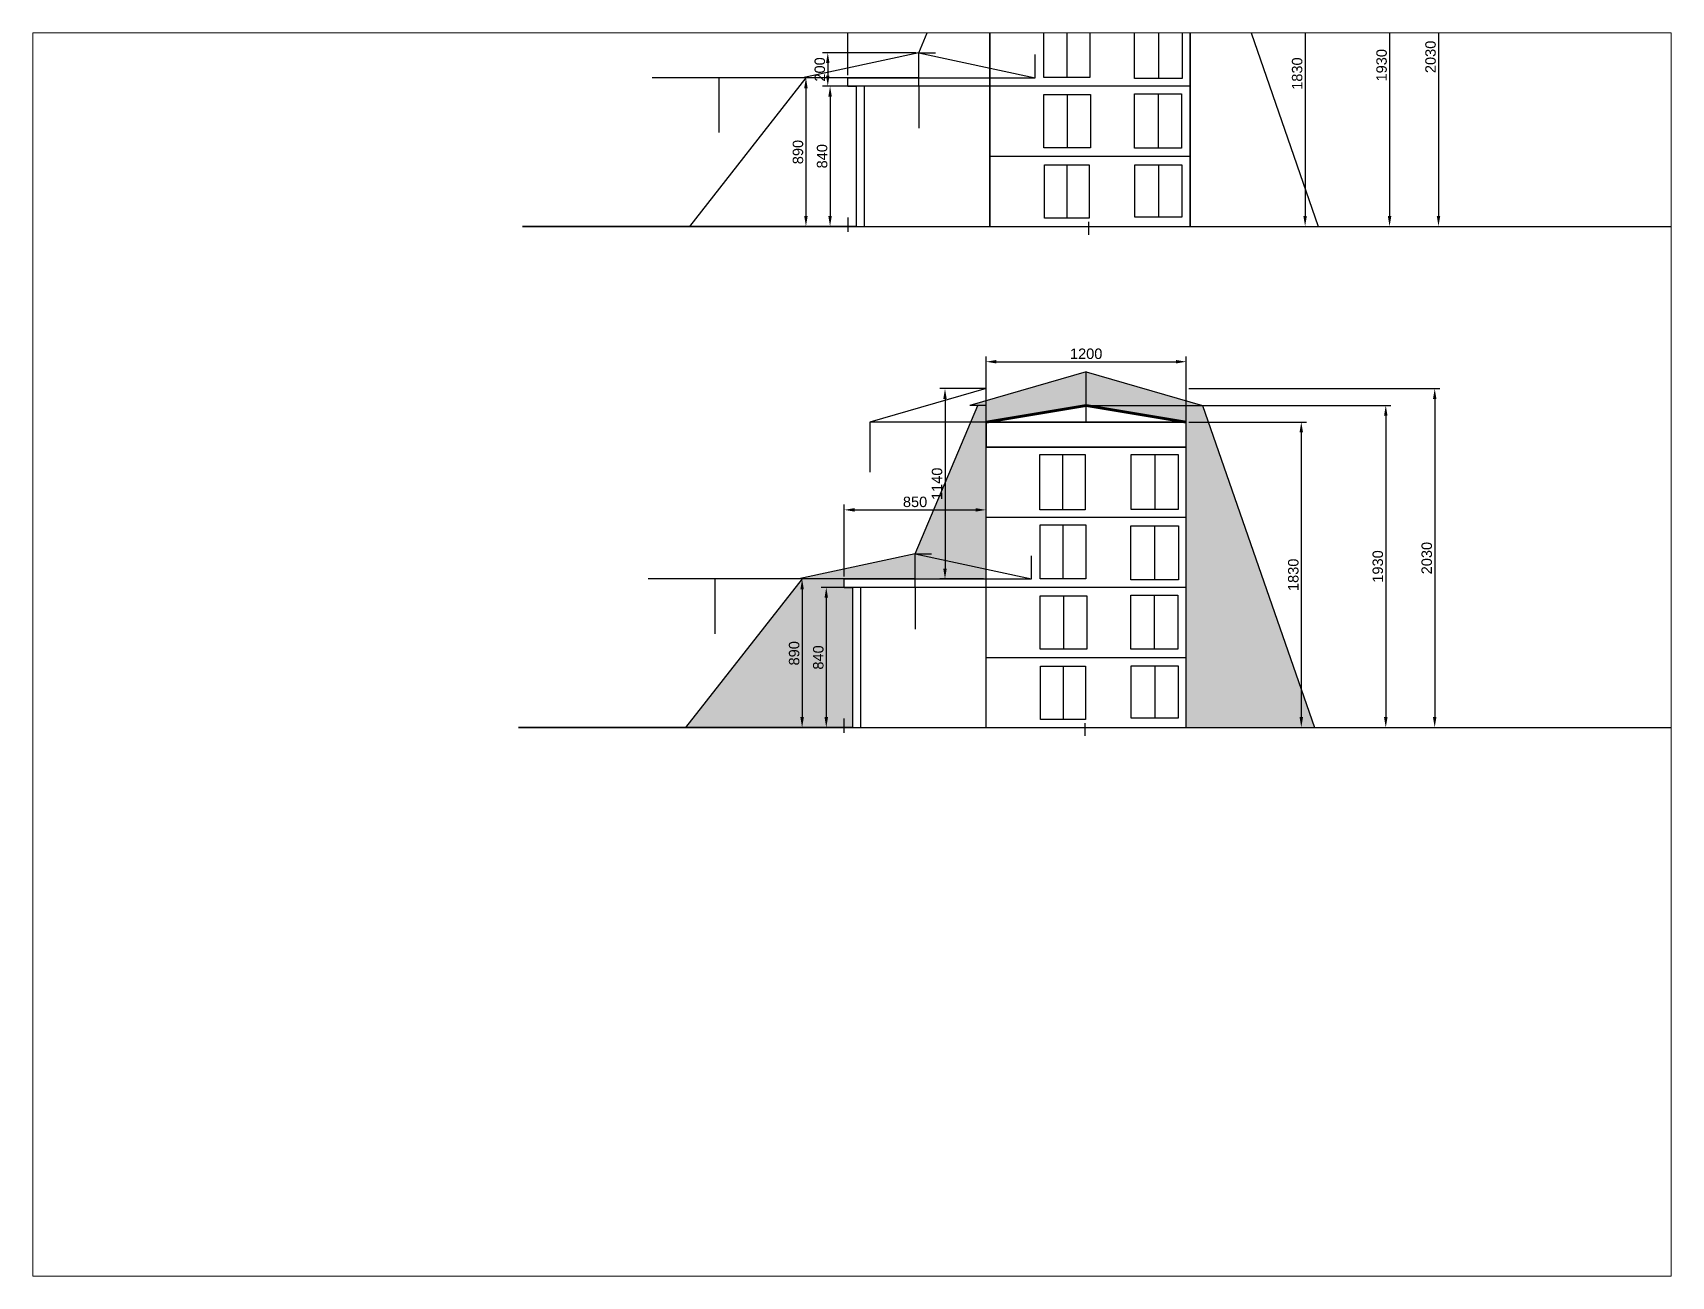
# Paper-space layout 'Layout1' of a CAD drawing. Header units: millimetres. Extents: x 26 to 231, y 20 to 176.
# The model-space entities are those that its viewports show. They can reach past a viewport. Long polylines and large blocks are cut down to what shows.
import ezdxf

# ---------------------------------------------------------------- set-up
doc = ezdxf.new("R2010")
doc.units = ezdxf.units.MM
doc.styles.get("Standard").update_dxf_attribs({"font": 'arial.ttf'})
doc.dimstyles.new('ISO-25', dxfattribs={"dimscale": 25, "dimtxt": 2.5, "dimasz": 2.5, "dimexe": 1.25, "dimexo": 0.625, "dimtad": 1, "dimtxsty": 'Standard', "dimcen": 2.5, "dimadec": 0, "dimazin": 0, "dimtfac": 1, "dimtmove": 0, "dimatfit": 2, "dimfxl": 1, "dimarcsym": 0})

# ---------------------------------------------------------------- blocks, each defined once
blk = doc.blocks.new('*D23')
at = {"color": 0, "lineweight": -2, "transparency": 16777216}
for p, q in [((4371.2, 8097.4), (5075.5, 8097.4)), ((5044.3, 8034.9), (5044.3, 6329.9)), ((4371.2, 6267.4), (5075.5, 6267.4))]:
    blk.add_line(p, q, dxfattribs=at)
at = {"color": 0, "transparency": 16777216}
for points in [[(5033.8, 8034.9), (5054.7, 8034.9), (5044.3, 8097.4)], [(5033.8, 6329.9), (5054.7, 6329.9), (5044.3, 6267.4)]]:
    blk.add_solid(points, dxfattribs=at)
at = {"layer": 'Defpoints', "color": 0, "transparency": 16777216}
for p in [(4355.5, 8097.4), (4355.5, 6267.4), (5044.3, 6267.4)]:
    blk.add_point(p, dxfattribs=at)
at = {"color": 0, "transparency": 16777216, "insert": (4996.7, 7182.4), "char_height": 62.5, "attachment_point": 5, "rotation": 90}
blk.add_mtext('1830', dxfattribs=at)
blk = doc.blocks.new('*D25')
at = {"color": 0, "lineweight": -2, "transparency": 16777216}
for p, q in [((2305.5, 7173.1), (2305.5, 7602.7)), ((2368, 7571.4), (3093, 7571.4)), ((3155.5, 7173.1), (3155.5, 7602.7))]:
    blk.add_line(p, q, dxfattribs=at)
at = {"color": 0, "transparency": 16777216}
for points in [[(2368, 7581.8), (2368, 7561), (2305.5, 7571.4)], [(3093, 7581.8), (3093, 7561), (3155.5, 7571.4)]]:
    blk.add_solid(points, dxfattribs=at)
at = {"layer": 'Defpoints', "color": 0, "transparency": 16777216}
for p in [(3155.5, 7571.4), (2305.5, 7157.4), (3155.5, 7157.4)]:
    blk.add_point(p, dxfattribs=at)
at = {"color": 0, "transparency": 16777216, "insert": (2730.5, 7618.9), "char_height": 62.5, "attachment_point": 5}
blk.add_mtext('850', dxfattribs=at)
blk = doc.blocks.new('*D26')
at = {"color": 0, "lineweight": -2, "transparency": 16777216}
for p, q in [((2289.9, 7157.4), (2022.6, 7157.4)), ((2053.9, 7094.9), (2053.9, 6329.9)), ((2289, 6267.4), (2022.6, 6267.4))]:
    blk.add_line(p, q, dxfattribs=at)
at = {"color": 0, "transparency": 16777216}
for points in [[(2043.4, 7094.9), (2064.3, 7094.9), (2053.9, 7157.4)], [(2043.4, 6329.9), (2064.3, 6329.9), (2053.9, 6267.4)]]:
    blk.add_solid(points, dxfattribs=at)
at = {"layer": 'Defpoints', "color": 0, "transparency": 16777216}
for p in [(2305.5, 7157.4), (2053.9, 6267.4), (2304.6, 6267.4)]:
    blk.add_point(p, dxfattribs=at)
at = {"color": 0, "transparency": 16777216, "insert": (2006.3, 6712.4), "char_height": 62.5, "attachment_point": 5, "rotation": 90}
blk.add_mtext('890', dxfattribs=at)
blk = doc.blocks.new('*D27')
at = {"color": 0, "lineweight": -2, "transparency": 16777216}
for p, q in [((2339.9, 7107.4), (2167.3, 7107.4)), ((2198.5, 7044.9), (2198.5, 6329.9)), ((2339.9, 6267.4), (2167.3, 6267.4))]:
    blk.add_line(p, q, dxfattribs=at)
at = {"color": 0, "transparency": 16777216}
for points in [[(2188.1, 7044.9), (2208.9, 7044.9), (2198.5, 7107.4)], [(2188.1, 6329.9), (2208.9, 6329.9), (2198.5, 6267.4)]]:
    blk.add_solid(points, dxfattribs=at)
at = {"layer": 'Defpoints', "color": 0, "transparency": 16777216}
for p in [(2355.5, 7107.4), (2198.5, 6267.4), (2355.5, 6267.4)]:
    blk.add_point(p, dxfattribs=at)
at = {"color": 0, "transparency": 16777216, "insert": (2151, 6687.4), "char_height": 62.5, "attachment_point": 5, "rotation": 90}
blk.add_mtext('840', dxfattribs=at)
blk = doc.blocks.new('*D28')
at = {"color": 0, "lineweight": -2, "transparency": 16777216}
for p, q in [((3771.2, 8197.4), (5581.5, 8197.4)), ((5550.3, 8134.9), (5550.3, 6329.9)), ((3765, 6267.4), (5581.5, 6267.4))]:
    blk.add_line(p, q, dxfattribs=at)
at = {"color": 0, "transparency": 16777216}
for points in [[(5539.9, 8134.9), (5560.7, 8134.9), (5550.3, 8197.4)], [(5539.9, 6329.9), (5560.7, 6329.9), (5550.3, 6267.4)]]:
    blk.add_solid(points, dxfattribs=at)
at = {"layer": 'Defpoints', "color": 0, "transparency": 16777216}
for p in [(3755.5, 8197.4), (3749.3, 6267.4), (5550.3, 6267.4)]:
    blk.add_point(p, dxfattribs=at)
at = {"color": 0, "transparency": 16777216, "insert": (5502.7, 7232.4), "char_height": 62.5, "attachment_point": 5, "rotation": 90}
blk.add_mtext('1930', dxfattribs=at)
blk = doc.blocks.new('*D22')
at = {"color": 0, "lineweight": -2, "transparency": 16777216}
for p, q in [((4371.2, 8297.4), (5874.7, 8297.4)), ((5843.4, 8234.9), (5843.4, 6329.9)), ((4371.2, 6267.4), (5874.7, 6267.4))]:
    blk.add_line(p, q, dxfattribs=at)
at = {"color": 0, "transparency": 16777216}
for points in [[(5833, 8234.9), (5853.9, 8234.9), (5843.4, 8297.4)], [(5833, 6329.9), (5853.9, 6329.9), (5843.4, 6267.4)]]:
    blk.add_solid(points, dxfattribs=at)
at = {"layer": 'Defpoints', "color": 0, "transparency": 16777216}
for p in [(4355.5, 8297.4), (4355.5, 6267.4), (5843.4, 6267.4)]:
    blk.add_point(p, dxfattribs=at)
at = {"color": 0, "transparency": 16777216, "insert": (5795.9, 7282.4), "char_height": 62.5, "attachment_point": 5, "rotation": 90}
blk.add_mtext('2030', dxfattribs=at)
blk = doc.blocks.new('*D39')
at = {"color": 0, "lineweight": -2, "transparency": 16777216}
for p, q in [((4348.3, 5095.4), (5052.7, 5095.4)), ((5021.4, 5032.9), (5021.4, 3327.9)), ((4348.3, 3265.4), (5052.7, 3265.4))]:
    blk.add_line(p, q, dxfattribs=at)
at = {"color": 0, "transparency": 16777216}
for points in [[(5011, 5032.9), (5031.9, 5032.9), (5021.4, 5095.4)], [(5011, 3327.9), (5031.9, 3327.9), (5021.4, 3265.4)]]:
    blk.add_solid(points, dxfattribs=at)
at = {"layer": 'Defpoints', "color": 0, "transparency": 16777216}
for p in [(4332.7, 5095.4), (4332.7, 3265.4), (5021.4, 3265.4)]:
    blk.add_point(p, dxfattribs=at)
at = {"color": 0, "transparency": 16777216, "insert": (4973.9, 4180.4), "char_height": 62.5, "attachment_point": 5, "rotation": 90}
blk.add_mtext('1830', dxfattribs=at)
blk = doc.blocks.new('*D40')
at = {"color": 0, "lineweight": -2, "transparency": 16777216}
for p, q in [((3132.7, 5111), (3132.7, 5487.8)), ((3195.2, 5456.6), (4270.2, 5456.6)), ((4332.7, 5111), (4332.7, 5487.8))]:
    blk.add_line(p, q, dxfattribs=at)
at = {"color": 0, "transparency": 16777216}
for points in [[(3195.2, 5467), (3195.2, 5446.2), (3132.7, 5456.6)], [(4270.2, 5467), (4270.2, 5446.2), (4332.7, 5456.6)]]:
    blk.add_solid(points, dxfattribs=at)
at = {"layer": 'Defpoints', "color": 0, "transparency": 16777216}
for p in [(4332.7, 5456.6), (3132.7, 5095.4), (4332.7, 5095.4)]:
    blk.add_point(p, dxfattribs=at)
at = {"color": 0, "transparency": 16777216, "insert": (3732.7, 5504.1), "char_height": 62.5, "attachment_point": 5}
blk.add_mtext('1200', dxfattribs=at)
blk = doc.blocks.new('*D41')
at = {"color": 0, "lineweight": -2, "transparency": 16777216}
for p, q in [((2282.7, 4171), (2282.7, 4600.6)), ((2345.2, 4569.4), (3070.2, 4569.4)), ((3132.7, 4171), (3132.7, 4600.6))]:
    blk.add_line(p, q, dxfattribs=at)
at = {"color": 0, "transparency": 16777216}
for points in [[(2345.2, 4579.8), (2345.2, 4558.9), (2282.7, 4569.4)], [(3070.2, 4579.8), (3070.2, 4558.9), (3132.7, 4569.4)]]:
    blk.add_solid(points, dxfattribs=at)
at = {"layer": 'Defpoints', "color": 0, "transparency": 16777216}
for p in [(3132.7, 4569.4), (2282.7, 4155.4), (3132.7, 4155.4)]:
    blk.add_point(p, dxfattribs=at)
at = {"color": 0, "transparency": 16777216, "insert": (2707.7, 4616.9), "char_height": 62.5, "attachment_point": 5}
blk.add_mtext('850', dxfattribs=at)
blk = doc.blocks.new('*D42')
at = {"color": 0, "lineweight": -2, "transparency": 16777216}
for p, q in [((2267.1, 4155.4), (1999.8, 4155.4)), ((2031, 4092.9), (2031, 3327.9)), ((2266.1, 3265.4), (1999.8, 3265.4))]:
    blk.add_line(p, q, dxfattribs=at)
at = {"color": 0, "transparency": 16777216}
for points in [[(2020.6, 4092.9), (2041.4, 4092.9), (2031, 4155.4)], [(2020.6, 3327.9), (2041.4, 3327.9), (2031, 3265.4)]]:
    blk.add_solid(points, dxfattribs=at)
at = {"layer": 'Defpoints', "color": 0, "transparency": 16777216}
for p in [(2282.7, 4155.4), (2031, 3265.4), (2281.8, 3265.4)]:
    blk.add_point(p, dxfattribs=at)
at = {"color": 0, "transparency": 16777216, "insert": (1983.5, 3710.4), "char_height": 62.5, "attachment_point": 5, "rotation": 90}
blk.add_mtext('890', dxfattribs=at)
blk = doc.blocks.new('*D43')
at = {"color": 0, "lineweight": -2, "transparency": 16777216}
for p, q in [((2317.1, 4105.4), (2144.4, 4105.4)), ((2175.7, 4042.9), (2175.7, 3327.9)), ((2317.1, 3265.4), (2144.4, 3265.4))]:
    blk.add_line(p, q, dxfattribs=at)
at = {"color": 0, "transparency": 16777216}
for points in [[(2165.3, 4042.9), (2186.1, 4042.9), (2175.7, 4105.4)], [(2165.3, 3327.9), (2186.1, 3327.9), (2175.7, 3265.4)]]:
    blk.add_solid(points, dxfattribs=at)
at = {"layer": 'Defpoints', "color": 0, "transparency": 16777216}
for p in [(2332.7, 4105.4), (2175.7, 3265.4), (2332.7, 3265.4)]:
    blk.add_point(p, dxfattribs=at)
at = {"color": 0, "transparency": 16777216, "insert": (2128.2, 3685.4), "char_height": 62.5, "attachment_point": 5, "rotation": 90}
blk.add_mtext('840', dxfattribs=at)
blk = doc.blocks.new('*D44')
at = {"color": 0, "lineweight": -2, "transparency": 16777216}
for p, q in [((3748.3, 5195.4), (5558.7, 5195.4)), ((5527.5, 5132.9), (5527.5, 3327.9)), ((3742.1, 3265.4), (5558.7, 3265.4))]:
    blk.add_line(p, q, dxfattribs=at)
at = {"color": 0, "transparency": 16777216}
for points in [[(5517.1, 5132.9), (5537.9, 5132.9), (5527.5, 5195.4)], [(5517.1, 3327.9), (5537.9, 3327.9), (5527.5, 3265.4)]]:
    blk.add_solid(points, dxfattribs=at)
at = {"layer": 'Defpoints', "color": 0, "transparency": 16777216}
for p in [(3732.7, 5195.4), (3726.5, 3265.4), (5527.5, 3265.4)]:
    blk.add_point(p, dxfattribs=at)
at = {"color": 0, "transparency": 16777216, "insert": (5479.9, 4230.4), "char_height": 62.5, "attachment_point": 5, "rotation": 90}
blk.add_mtext('1930', dxfattribs=at)
blk = doc.blocks.new('*D45')
at = {"color": 0, "lineweight": -2, "transparency": 16777216}
for p, q in [((4348.3, 5295.4), (5851.9, 5295.4)), ((5820.6, 5232.9), (5820.6, 3327.9)), ((4348.3, 3265.4), (5851.9, 3265.4))]:
    blk.add_line(p, q, dxfattribs=at)
at = {"color": 0, "transparency": 16777216}
for points in [[(5810.2, 5232.9), (5831, 5232.9), (5820.6, 5295.4)], [(5810.2, 3327.9), (5831, 3327.9), (5820.6, 3265.4)]]:
    blk.add_solid(points, dxfattribs=at)
at = {"layer": 'Defpoints', "color": 0, "transparency": 16777216}
for p in [(4332.7, 5295.4), (4332.7, 3265.4), (5820.6, 3265.4)]:
    blk.add_point(p, dxfattribs=at)
at = {"color": 0, "transparency": 16777216, "insert": (5773.1, 4280.4), "char_height": 62.5, "attachment_point": 5, "rotation": 90}
blk.add_mtext('2030', dxfattribs=at)
blk = doc.blocks.new('*D46')
at = {"color": 0, "lineweight": -2, "transparency": 16777216}
for p, q in [((3117.1, 5295.4), (2855.9, 5295.4)), ((2887.1, 5232.9), (2887.1, 4217.9)), ((3117.1, 4155.4), (2855.9, 4155.4))]:
    blk.add_line(p, q, dxfattribs=at)
at = {"color": 0, "transparency": 16777216}
for points in [[(2876.7, 5232.9), (2897.5, 5232.9), (2887.1, 5295.4)], [(2876.7, 4217.9), (2897.5, 4217.9), (2887.1, 4155.4)]]:
    blk.add_solid(points, dxfattribs=at)
at = {"layer": 'Defpoints', "color": 0, "transparency": 16777216}
for p in [(3132.7, 5295.4), (2887.1, 4155.4), (3132.7, 4155.4)]:
    blk.add_point(p, dxfattribs=at)
at = {"color": 0, "transparency": 16777216, "insert": (2839.6, 4725.4), "char_height": 62.5, "attachment_point": 5, "rotation": 90}
blk.add_mtext('1140', dxfattribs=at)
blk = doc.blocks.new('*D52')
at = {"color": 0, "lineweight": -2, "transparency": 16777216}
for p, q in [((2714.9, 7307.4), (2153.4, 7307.4)), ((2184.7, 7244.9), (2184.7, 7169.9)), ((2714.9, 7107.4), (2153.4, 7107.4))]:
    blk.add_line(p, q, dxfattribs=at)
at = {"color": 0, "transparency": 16777216}
for points in [[(2174.3, 7244.9), (2195.1, 7244.9), (2184.7, 7307.4)], [(2174.3, 7169.9), (2195.1, 7169.9), (2184.7, 7107.4)]]:
    blk.add_solid(points, dxfattribs=at)
at = {"layer": 'Defpoints', "color": 0, "transparency": 16777216}
for p in [(2730.5, 7307.4), (2184.7, 7107.4), (2730.5, 7107.4)]:
    blk.add_point(p, dxfattribs=at)
at = {"color": 0, "transparency": 16777216, "insert": (2137.2, 7207.4), "char_height": 62.5, "attachment_point": 5, "rotation": 90}
blk.add_mtext('200', dxfattribs=at)

msp = doc.modelspace()

# ---------------------------------------------------------------- hatches: boundary and pattern name
h = msp.add_hatch()
h.set_pattern_fill('ANGLE', color=256)
h.set_pattern_definition([(0, (0, 0), (0, 6.985), [5.08, -1.905]), (90, (0, 0), (-6.985, 4e-16), [5.08, -1.905])])
h.paths.add_polyline_path([(2332.705, 4105.385), (2282.705, 4105.385), (2282.705, 4155.385), (2031.025, 4155.385), (1332.705, 3265.385), (2332.705, 3265.385)])
h.paths.add_polyline_path([(2707.705, 4305.385), (2010.705, 4155.385), (2707.705, 4155.385)])
h.paths.add_polyline_path([(2707.705, 4305.385), (2707.705, 4155.385), (3132.705, 4155.385), (3132.705, 4213.922)])
h.paths.add_polyline_path([(3132.705, 4945.385), (3132.705, 5095.385), (3041.901, 5095.385), (2707.705, 4305.385), (3132.705, 4213.922)])
h.paths.add_polyline_path([(3132.705, 5195.385), (3084.205, 5195.385), (3041.901, 5095.385), (3132.705, 5095.385)])
h.paths.add_polyline_path([(3732.705, 5395.385), (3132.705, 5223.219), (3132.705, 5095.385), (3732.705, 5195.385)])
h.paths.add_polyline_path([(3732.705, 5395.385), (3732.705, 5195.385), (4332.705, 5195.385), (4332.705, 5223.219)])
h.paths.add_polyline_path([(4332.705, 5195.385), (3732.705, 5195.385), (4332.705, 5095.385)])
h.paths.add_polyline_path([(4429.705, 5195.385), (4332.705, 5195.385), (4332.705, 5095.385), (4332.705, 4945.385), (4332.705, 4525.385), (4332.705, 3265.385), (5100.097, 3265.385)])
h.paths.add_polyline_path([(4332.705, 5223.219), (4332.705, 5195.385), (4429.705, 5195.385)])
h.paths.add_polyline_path([(3132.705, 5223.219), (3035.705, 5195.385), (3132.705, 5195.385)])

# ---------------------------------------------------------------- linework, layer by layer
at = {"color": 3}
for p, q in [((2730.53, 7307.442), (3107.03, 8197.442)), ((4452.53, 8197.442), (5122.922, 6267.442)), ((2730.53, 7307.442), (2033.53, 7157.442)), ((2053.85, 7157.442), (1355.53, 6267.442)), ((3732.705, 5395.385), (3035.705, 5195.385)), ((3732.705, 5395.385), (4429.705, 5195.385)), ((2707.705, 4305.385), (3084.205, 5195.385)), ((4429.705, 5195.385), (5100.097, 3265.385)), ((2707.705, 4305.385), (2010.705, 4155.385)), ((2031.025, 4155.385), (1332.705, 3265.385))]:
    msp.add_line(p, q, dxfattribs=at)
at = {"color": 5}
for p, q in [((3155.53, 8097.442), (3155.53, 6267.442)), ((4355.53, 8097.442), (4355.53, 6267.442)), ((2730.53, 7157.442), (2033.53, 7157.442)), ((2355.53, 7107.442), (2355.53, 6267.442)), ((2730.53, 7157.442), (3427.53, 7157.442))]:
    msp.add_line(p, q, dxfattribs=at)
for p, q in [((3155.53, 6267.442), (3155.53, 7947.442)), ((3155.53, 7107.442), (3155.53, 7527.442)), ((3616.627, 7481.804), (3616.627, 7158.2)), ((4165.764, 7474.955), (4165.764, 7152.58)), ((4355.53, 6267.442), (4355.53, 7527.442)), ((2730.53, 7307.442), (2829.207, 7307.442)), ((2730.53, 7307.442), (3427.53, 7157.442)), ((3427.53, 7157.442), (3427.53, 7296.827)), ((2022.6, 7157.442), (1132.097, 7157.442)), ((2033.53, 7157.442), (1531.213, 7157.442)), ((1531.213, 7157.442), (1531.213, 6828.653)), ((2730.53, 7157.442), (2033.53, 7157.442)), ((2730.53, 7157.442), (2033.53, 7157.442)), ((2305.53, 7107.442), (2305.53, 7157.442)), ((2305.53, 7157.442), (3155.53, 7157.442)), ((3155.53, 7107.442), (2305.53, 7107.442)), ((2305.53, 7107.442), (2355.53, 7107.442)), ((2405.53, 6267.442), (2405.53, 7107.442)), ((3155.53, 7107.442), (2730.53, 7107.442)), ((2730.53, 7107.442), (2730.53, 6856.395)), ((4355.53, 7107.442), (3155.53, 7107.442)), ((4355.53, 6687.442), (4355.53, 7107.442)), ((3619.567, 7057.392), (3619.567, 6737.895)), ((4163.344, 7060.89), (4163.344, 6736.776)), ((3155.53, 6267.442), (3155.53, 6687.442)), ((3155.53, 6687.442), (4355.53, 6687.442)), ((3616.849, 6636.228), (3616.849, 6316.73)), ((4165.874, 6636.747), (4165.874, 6323.347)), ((2304.599, 6321.018), (2304.599, 6235.136)), ((3749.335, 6217.549), (3749.335, 6293.948)), ((2355.53, 6267.442), (355.53, 6267.442)), ((355.53, 6267.442), (7355.53, 6267.442)), ((2355.53, 6267.442), (2405.53, 6267.442)), ((3155.53, 6267.442), (4355.53, 6267.442)), ((4355.53, 6267.442), (11374.98, 6267.442)), ((3732.705, 5195.385), (3732.705, 5395.385)), ((3132.705, 5295.385), (2435.705, 5095.385)), ((3132.705, 5295.385), (2991.68, 5295.385)), ((3132.705, 5095.385), (3132.705, 5295.385)), ((3132.705, 5095.385), (3132.705, 5295.385)), ((4332.705, 5095.385), (4332.705, 5295.385)), ((3132.705, 5195.385), (3035.705, 5195.385)), ((3732.705, 5095.385), (3732.705, 5195.385)), ((3732.705, 5195.385), (4429.705, 5195.385)), ((3132.705, 5095.385), (2435.705, 5095.385)), ((2435.705, 5095.385), (2435.705, 4794.684)), ((4332.705, 5095.385), (3132.705, 5095.385)), ((3132.705, 5095.385), (3132.705, 4945.385)), ((3132.705, 4945.385), (3132.705, 5095.385)), ((3132.705, 5095.385), (4332.705, 5095.385)), ((4332.705, 5095.385), (3635.705, 5095.385)), ((4332.705, 4945.385), (4332.705, 5095.385)), ((4332.705, 4945.385), (3132.705, 4945.385)), ((3132.705, 3265.385), (3132.705, 4945.385)), ((3132.705, 4945.385), (4332.705, 4945.385)), ((4332.705, 4525.385), (4332.705, 4945.385)), ((3590.607, 4901.699), (3590.607, 4568.655)), ((4143.207, 4901.843), (4143.207, 4571.405)), ((3132.705, 4105.385), (3132.705, 4525.385)), ((3132.705, 4525.385), (4332.705, 4525.385)), ((4332.705, 3265.385), (4332.705, 4525.385)), ((3593.802, 4479.747), (3593.802, 4156.143)), ((4142.939, 4472.898), (4142.939, 4150.523)), ((2707.705, 4105.385), (2707.705, 4305.385)), ((2707.705, 4305.385), (2806.382, 4305.385)), ((2707.705, 4305.385), (3404.705, 4155.385)), ((3404.705, 4155.385), (3404.705, 4294.77)), ((1999.775, 4155.385), (1109.272, 4155.385)), ((2010.705, 4155.385), (1508.388, 4155.385)), ((1508.388, 4155.385), (1508.388, 3826.596)), ((2707.705, 4155.385), (2010.705, 4155.385)), ((2707.705, 4155.385), (2010.705, 4155.385)), ((2707.705, 4155.385), (2010.705, 4155.385)), ((2282.705, 4105.385), (2282.705, 4155.385)), ((2282.705, 4155.385), (3132.705, 4155.385)), ((2707.705, 4155.385), (3404.705, 4155.385)), ((3132.705, 4105.385), (2282.705, 4105.385)), ((2282.705, 4105.385), (2332.705, 4105.385)), ((2332.705, 4105.385), (2332.705, 3265.385)), ((2382.705, 3265.385), (2382.705, 4105.385)), ((3132.705, 4105.385), (2707.705, 4105.385)), ((2707.705, 4105.385), (2707.705, 3854.338)), ((4332.705, 4105.385), (3132.705, 4105.385)), ((3596.742, 4055.335), (3596.742, 3735.838)), ((4140.519, 4058.833), (4140.519, 3734.719)), ((4332.705, 3685.385), (4332.705, 4105.385)), ((3132.705, 3265.385), (3132.705, 3685.385)), ((3132.705, 3685.385), (4332.705, 3685.385)), ((3594.025, 3634.171), (3594.025, 3314.673)), ((4143.049, 3634.689), (4143.049, 3321.29)), ((2332.705, 3265.385), (332.705, 3265.385)), ((332.705, 3265.385), (7332.705, 3265.385)), ((2281.774, 3318.961), (2281.774, 3233.079)), ((2332.705, 3265.385), (2382.705, 3265.385)), ((3132.705, 3265.385), (4332.705, 3265.385)), ((3726.51, 3215.492), (3726.51, 3291.891)), ((4332.705, 3265.385), (11352.155, 3265.385))]:
    msp.add_line(p, q)
at = {"color": 6}
msp.add_line((2730.53, 7107.442), (2730.53, 7307.442), dxfattribs=at)
at = {"color": 1, "lineweight": 60}
for p, q in [((3732.705, 5195.385), (3132.705, 5095.385)), ((4332.705, 5095.385), (3732.705, 5195.385))]:
    msp.add_line(p, q, dxfattribs=at)
for points in [[(3754.335, 7158.2), (3478.918, 7158.2), (3478.918, 7481.804), (3754.335, 7481.804)], [(4308.485, 7152.58), (4023.043, 7152.58), (4023.043, 7474.955), (4308.485, 7474.955)], [(3759.188, 6737.895), (3479.946, 6737.895), (3479.946, 7057.392), (3759.188, 7057.392)], [(4304.153, 6736.776), (4022.535, 6736.776), (4022.535, 7060.89), (4304.153, 7060.89)], [(3751.048, 6316.73), (3482.651, 6316.73), (3482.651, 6636.228), (3751.048, 6636.228)], [(4306.683, 6323.347), (4025.065, 6323.347), (4025.065, 6636.747), (4306.683, 6636.747)], [(3726.417, 4568.655), (3454.798, 4568.655), (3454.798, 4901.699), (3726.417, 4901.699)], [(4283.528, 4571.405), (4002.886, 4571.405), (4002.886, 4901.843), (4283.528, 4901.843)], [(3731.511, 4156.143), (3456.093, 4156.143), (3456.093, 4479.747), (3731.511, 4479.747)], [(4285.66, 4150.523), (4000.218, 4150.523), (4000.218, 4472.898), (4285.66, 4472.898)], [(3736.363, 3735.838), (3457.121, 3735.838), (3457.121, 4055.335), (3736.363, 4055.335)], [(4281.328, 3734.719), (3999.71, 3734.719), (3999.71, 4058.833), (4281.328, 4058.833)], [(3728.223, 3314.673), (3459.826, 3314.673), (3459.826, 3634.171), (3728.223, 3634.171)], [(4283.858, 3321.29), (4002.24, 3321.29), (4002.24, 3634.689), (4283.858, 3634.689)]]:
    msp.add_lwpolyline(points, close=True)

# ---------------------------------------------------------------- dimensions: what is measured, and where the dimension line sits
for base, p1, p2, picture, middle in [((5843.44, 6267.442), (4355.53, 8297.442), (4355.53, 6267.442), '*D22', (5795.883, 7282.442)), ((5550.294, 6267.442), (3755.53, 8197.442), (3749.335, 6267.442), '*D28', (5502.737, 7232.442)), ((2184.695, 7107.442), (2730.53, 7307.442), (2730.53, 7107.442), '*D52', (2137.159, 7207.442)), ((2053.85, 6267.442), (2305.53, 7157.442), (2304.599, 6267.442), '*D26', (2006.315, 6712.442)), ((2198.514, 6267.442), (2355.53, 7107.442), (2355.53, 6267.442), '*D27', (2150.979, 6687.442)), ((2887.121, 4155.385), (3132.705, 5295.385), (3132.705, 4155.385), '*D46', (2839.585, 4725.385)), ((5820.615, 3265.385), (4332.705, 5295.385), (4332.705, 3265.385), '*D45', (5773.058, 4280.385)), ((5527.47, 3265.385), (3732.705, 5195.385), (3726.51, 3265.385), '*D44', (5479.912, 4230.385)), ((2031.025, 3265.385), (2282.705, 4155.385), (2281.774, 3265.385), '*D42', (1983.49, 3710.385)), ((2175.689, 3265.385), (2332.705, 4105.385), (2332.705, 3265.385), '*D43', (2128.154, 3685.385))]:
    dim = msp.add_linear_dim(base=base, p1=p1, p2=p2, angle=90, dimstyle='ISO-25')
    dim.commit()
    dim.dimension.update_dxf_attribs({"geometry": picture, "text_midpoint": middle})
for p1, p2, picture, middle in [((4355.53, 8097.442), (4355.53, 6267.442), '*D23', (4996.703, 7182.442)), ((4332.705, 5095.385), (4332.705, 3265.385), '*D39', (4973.878, 4180.385))]:
    dim = msp.add_aligned_dim(p1=p1, p2=p2, distance=688.731, dimstyle='ISO-25')
    dim.commit()
    dim.dimension.update_dxf_attribs({"geometry": picture, "text_midpoint": middle})
for base, p1, p2, picture, middle in [((3155.53, 7571.408), (2305.53, 7157.442), (3155.53, 7157.442), '*D25', (2730.53, 7618.944)), ((4332.705, 5456.595), (3132.705, 5095.385), (4332.705, 5095.385), '*D40', (3732.705, 5504.131)), ((3132.705, 4569.351), (2282.705, 4155.385), (3132.705, 4155.385), '*D41', (2707.705, 4616.887))]:
    dim = msp.add_linear_dim(base=base, p1=p1, p2=p2, dimstyle='ISO-25')
    dim.commit()
    dim.dimension.update_dxf_attribs({"geometry": picture, "text_midpoint": middle})

psp = doc.layouts.get("Layout1")

# ---------------------------------------------------------------- viewports
at = {"layer": '0'}
psp.add_viewport(center=(128.5, 97.5), size=(205.6, 156), view_center_point=(2329.856, 3703.156), view_height=7447.48214, dxfattribs=at)

doc.saveas('drawing.dxf')
